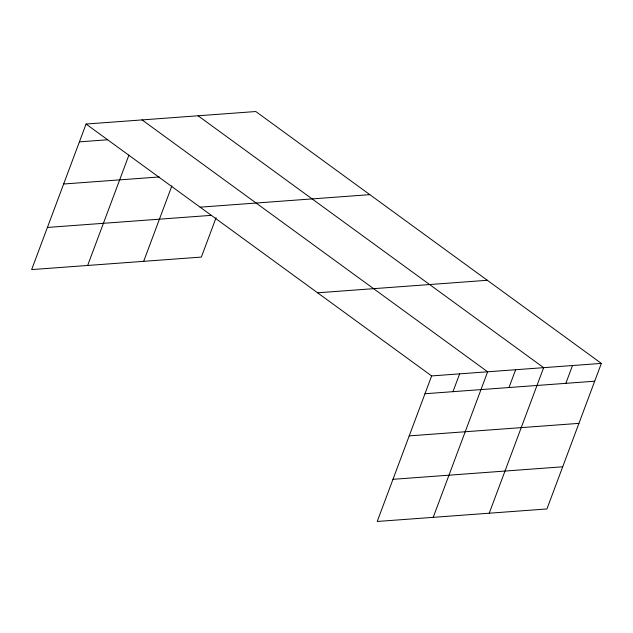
<?xml version="1.0" encoding="UTF-8"?>
<svg xmlns="http://www.w3.org/2000/svg" width="633" height="633" viewBox="0 0 633 633"><rect width="100%" height="100%" fill="white"/><g stroke="black" fill="none" stroke-linecap="round" stroke-linejoin="round"><path stroke-width="0.95" d="M601.35 363.405L431.635 375.923L377.213 521.473L546.936 508.956L601.35 363.405L255.787 111.527L86.064 124.044L31.65 269.595L201.365 257.077L216.098 217.673M87.655 265.464L128.91 155.132M143.667 261.334L171.867 185.912M452.975 391.669L459.637 373.858M433.217 517.343L487.639 371.793L142.077 119.914M508.987 387.531L515.642 369.727M489.23 513.213L543.644 367.662L198.082 115.784M565.839 383.337L572.501 365.534M79.41 141.855L107.412 139.782M63.648 184.005L159.247 176.955M200.107 207.165L369.822 194.648M47.412 227.437L211.359 215.347M317.592 292.802L487.315 280.284M424.972 393.734L594.696 381.208M409.211 435.884L578.934 423.366M392.974 479.316L562.69 466.798M86.064 124.044L431.635 375.923"/></g></svg>
